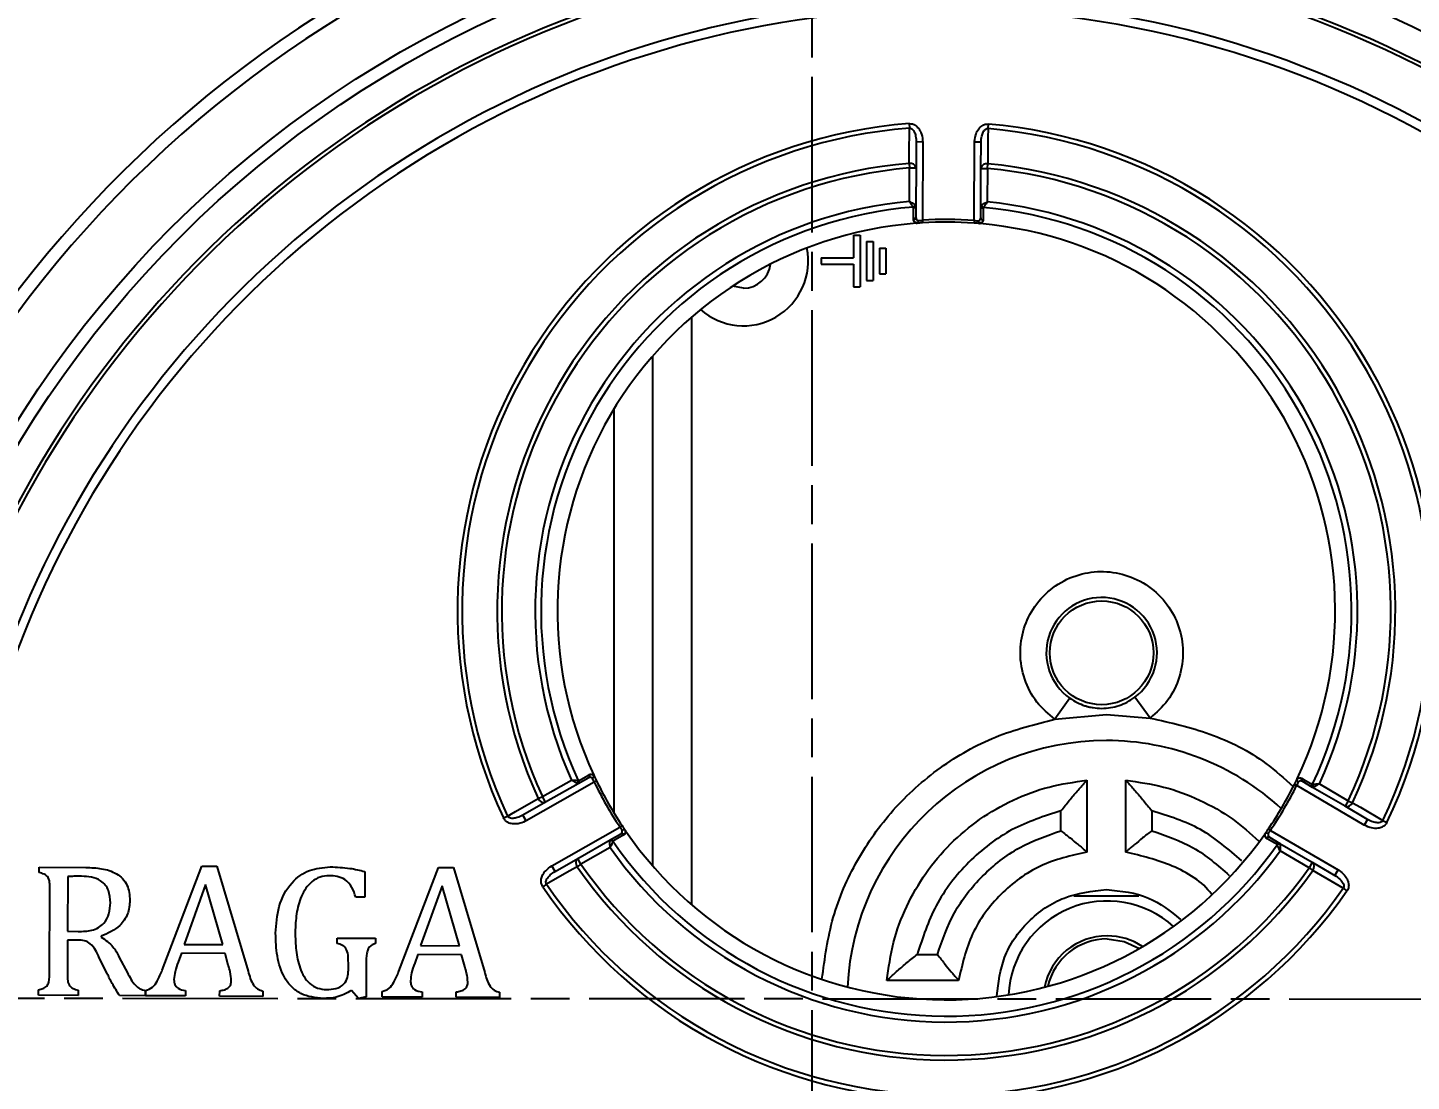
# Model space of a CAD drawing. Header units: millimetres. Extents: x 7829 to 9013, y 2050 to 2917.
# Drawn here: x 8129.6 to 8236.3, y 2186.5 to 2267.7 of the extents above; entities that cross this region are included whole.
import ezdxf

# ---------------------------------------------------------------- set-up
doc = ezdxf.new("R2010")
doc.units = ezdxf.units.MM
doc.linetypes.add('AM_ISO08W050', pattern=[18, 12, -1.5, 3, -1.5])
doc.layers.add('AM_5', color=3, linetype='Continuous', lineweight=25)
doc.layers.add('AM_7', color=4, linetype='AM_ISO08W050', lineweight=25)
doc.styles.add('工程字', font='gbenor.shx', dxfattribs={"width": 0.707, "bigfont": 'hztxt.shx'})
doc.dimstyles.new('AM_GB$0', dxfattribs={"dimtxt": 3.5, "dimasz": 2.5, "dimexe": 1, "dimexo": 1, "dimgap": 0.5, "dimtad": 1, "dimdsep": 46, "dimtxsty": '工程字', "dimcen": 0, "dimclrd": 256, "dimclre": 256, "dimclrt": 2, "dimadec": 0, "dimazin": 2, "dimtp": 0.1, "dimtm": 0.1, "dimtfac": 0.71, "dimtmove": 0, "dimatfit": 3, "dimfxl": 0, "dimlwd": -1, "dimlwe": -1, "dimarcsym": 0})

# ---------------------------------------------------------------- blocks, each defined once
blk = doc.blocks.new('*D29')
at = {"layer": 'AM_5', "transparency": 16777216}
for p, q in [((8038.1, 2193.9), (8038.1, 2298.09)), ((8411.5, 2213.76), (8411.5, 2298.09)), ((8040.6, 2297.09), (8409, 2297.09))]:
    blk.add_line(p, q, dxfattribs=at)
for points in [[(8040.6, 2297.51), (8040.6, 2296.68), (8038.1, 2297.09)], [(8409, 2297.51), (8409, 2296.68), (8411.5, 2297.09)]]:
    blk.add_solid(points, dxfattribs=at)
at = {"layer": 'Defpoints', "color": 0}
for p in [(8411.5, 2297.09), (8411.5, 2212.76), (8038.1, 2192.9)]:
    blk.add_point(p, dxfattribs=at)
at = {"layer": 'AM_5', "color": 2, "transparency": 16777216, "insert": (8221.1, 2300.09), "char_height": 5, "attachment_point": 5, "style": '工程字'}
blk.add_mtext('366', dxfattribs=at)

msp = doc.modelspace()

# ---------------------------------------------------------------- linework, layer by layer
at = {"color": 7, "linetype": 'Continuous', "lineweight": 25}
for p, q in [((8197.585, 2260.341), (8197.611, 2259.989)), ((8203.669, 2259.958), (8203.699, 2260.31)), ((8198.135, 2258.924), (8198.124, 2256.917)), ((8198.635, 2258.922), (8198.135, 2258.924)), ((8198.635, 2258.922), (8198.604, 2252.887)), ((8202.604, 2252.866), (8202.635, 2258.901)), ((8203.135, 2258.899), (8202.635, 2258.901)), ((8203.124, 2256.891), (8203.135, 2258.899)), ((8197.595, 2257.272), (8197.624, 2256.919)), ((8197.611, 2254.333), (8197.624, 2256.919)), ((8197.624, 2256.919), (8198.124, 2256.917)), ((8198.124, 2256.917), (8198.11, 2254.026)), ((8203.11, 2254), (8203.124, 2256.891)), ((8203.124, 2256.891), (8203.624, 2256.889)), ((8203.624, 2256.889), (8203.611, 2254.303)), ((8203.624, 2256.889), (8203.657, 2257.241)), ((8198.11, 2254.026), (8198.105, 2253.089)), ((8203.105, 2253.064), (8203.11, 2254)), ((8198.604, 2252.887), (8198.616, 2252.687)), ((8202.604, 2252.866), (8202.59, 2252.667)), ((8193.299, 2251.744), (8193.799, 2251.744)), ((8193.299, 2251.744), (8193.299, 2249.994)), ((8193.799, 2251.744), (8193.799, 2247.744)), ((8194.299, 2251.244), (8194.299, 2248.244)), ((8194.299, 2251.244), (8194.799, 2251.244)), ((8194.799, 2251.244), (8194.799, 2248.244)), ((8190.799, 2249.994), (8190.799, 2249.494)), ((8190.799, 2249.994), (8193.299, 2249.994)), ((8195.299, 2250.744), (8195.799, 2250.744)), ((8195.299, 2250.744), (8195.299, 2248.744)), ((8195.799, 2250.744), (8195.799, 2248.744)), ((8190.799, 2249.494), (8193.299, 2249.494)), ((8193.299, 2249.494), (8193.299, 2247.744)), ((8194.299, 2248.244), (8194.799, 2248.244)), ((8195.299, 2248.744), (8195.799, 2248.744)), ((8193.299, 2247.744), (8193.799, 2247.744)), ((8180.799, 2245.41), (8180.799, 2200.076)), ((8177.799, 2242.412), (8177.799, 2203.074)), ((8174.799, 2238.299), (8174.799, 2207.188)), ((8209.978, 2216.018), (8208.828, 2214.382)), ((8216.18, 2214.482), (8214.985, 2216.086)), ((8208.828, 2214.382), (8212.799, 2214.744)), ((8212.799, 2214.744), (8216.18, 2214.482)), ((8173.287, 2209.546), (8168.046, 2206.555)), ((8169.294, 2208.418), (8171.54, 2209.7)), ((8172.866, 2209.881), (8172.053, 2209.417)), ((8173.467, 2209.633), (8173.287, 2209.546)), ((8211.299, 2209.677), (8211.299, 2204.145)), ((8214.299, 2204.145), (8214.299, 2209.677)), ((8228.713, 2209.13), (8227.905, 2209.602)), ((8168.972, 2208.271), (8169.294, 2208.418)), ((8169.541, 2207.984), (8169.294, 2208.418)), ((8172.053, 2209.417), (8169.541, 2207.984)), ((8227.48, 2209.271), (8227.301, 2209.36)), ((8232.691, 2206.227), (8227.48, 2209.271)), ((8231.21, 2207.671), (8228.713, 2209.13)), ((8229.229, 2209.408), (8231.462, 2208.103)), ((8169.541, 2207.984), (8167.798, 2206.989)), ((8209.299, 2205.782), (8209.299, 2207.329)), ((8216.299, 2207.329), (8216.299, 2205.782)), ((8231.462, 2208.103), (8231.21, 2207.671)), ((8232.943, 2206.659), (8231.21, 2207.671)), ((8231.462, 2208.103), (8231.782, 2207.952)), ((8166.293, 2206.772), (8166.614, 2206.922)), ((8168.046, 2206.555), (8167.798, 2206.989)), ((8232.943, 2206.659), (8232.691, 2206.227)), ((8234.127, 2206.58), (8234.445, 2206.427)), ((8170.028, 2203.081), (8175.27, 2206.072)), ((8174.531, 2205.074), (8175.344, 2205.538)), ((8175.437, 2206.182), (8175.27, 2206.072)), ((8225.462, 2205.817), (8225.297, 2205.929)), ((8225.383, 2205.284), (8226.191, 2204.812)), ((8225.462, 2205.817), (8230.673, 2202.773)), ((8172.019, 2203.641), (8174.531, 2205.074)), ((8174.513, 2204.489), (8172.267, 2203.207)), ((8226.191, 2204.812), (8228.688, 2203.354)), ((8228.436, 2202.922), (8226.203, 2204.227)), ((8139.975, 2195.035), (8143.034, 2203.05)), ((8143.034, 2203.05), (8144.178, 2203.044)), ((8144.178, 2203.044), (8146.598, 2194.943)), ((8170.276, 2202.646), (8170.028, 2203.081)), ((8170.276, 2202.646), (8172.019, 2203.641)), ((8172.267, 2203.207), (8171.977, 2203.006)), ((8172.267, 2203.207), (8172.019, 2203.641)), ((8228.688, 2203.354), (8228.436, 2202.922)), ((8228.688, 2203.354), (8230.421, 2202.342)), ((8130.469, 2202.565), (8130.471, 2202.976)), ((8130.471, 2202.976), (8134.083, 2202.958)), ((8132.686, 2202.251), (8132.664, 2198.026)), ((8155.601, 2202.645), (8155.591, 2200.654)), ((8158.222, 2194.942), (8161.281, 2202.957)), ((8161.281, 2202.957), (8162.426, 2202.951)), ((8162.426, 2202.951), (8164.846, 2194.851)), ((8228.436, 2202.922), (8228.724, 2202.718)), ((8230.421, 2202.342), (8230.673, 2202.773)), ((8131.277, 2194.941), (8131.308, 2201.124)), ((8143.309, 2201.629), (8141.655, 2197.02)), ((8144.645, 2197.005), (8143.309, 2201.629)), ((8161.557, 2201.537), (8159.902, 2196.927)), ((8162.893, 2196.912), (8161.557, 2201.537)), ((8169.616, 2201.661), (8169.324, 2201.461)), ((8231.071, 2201.349), (8231.361, 2201.147)), ((8155.591, 2200.654), (8154.905, 2200.657)), ((8132.664, 2198.026), (8133.481, 2198.022)), ((8132.661, 2197.34), (8132.649, 2194.939)), ((8133.452, 2197.336), (8132.661, 2197.34)), ((8135.254, 2197.646), (8135.254, 2197.582)), ((8141.655, 2197.02), (8144.645, 2197.005)), ((8153.457, 2197.097), (8153.459, 2197.509)), ((8153.459, 2197.509), (8156.421, 2197.494)), ((8156.421, 2197.494), (8156.419, 2197.082)), ((8159.902, 2196.927), (8162.893, 2196.912)), ((8135.718, 2194.777), (8135.113, 2195.979)), ((8136.654, 2196.018), (8137.279, 2194.834)), ((8141.443, 2196.335), (8141.197, 2195.659)), ((8144.811, 2196.318), (8141.443, 2196.335)), ((8145.059, 2195.416), (8144.811, 2196.318)), ((8159.691, 2196.242), (8159.445, 2195.566)), ((8163.058, 2196.225), (8159.691, 2196.242)), ((8163.307, 2195.324), (8163.058, 2196.225)), ((8198.213, 2196.244), (8199.761, 2196.244)), ((8154.327, 2195.03), (8154.329, 2195.459)), ((8155.702, 2195.504), (8155.689, 2192.985)), ((8130.421, 2193.098), (8130.423, 2193.509)), ((8133.488, 2193.494), (8133.486, 2193.082)), ((8138.678, 2193.468), (8138.676, 2193.056)), ((8138.676, 2193.046), (8138.688, 2193.466)), ((8141.767, 2193.452), (8141.765, 2193.04)), ((8144.398, 2193.027), (8144.4, 2193.439)), ((8155.107, 2192.835), (8154.566, 2193.451)), ((8201.397, 2194.244), (8195.865, 2194.244)), ((8133.486, 2193.082), (8130.421, 2193.098)), ((8138.676, 2193.056), (8136.672, 2193.066)), ((8141.765, 2193.04), (8138.676, 2193.046)), ((8147.731, 2193.01), (8144.398, 2193.027)), ((8147.733, 2193.422), (8147.731, 2193.01)), ((8155.689, 2192.985), (8155.107, 2192.835)), ((8156.924, 2192.963), (8156.926, 2193.375)), ((8160.013, 2192.948), (8156.924, 2192.963)), ((8160.015, 2193.359), (8160.013, 2192.948)), ((8162.645, 2192.934), (8162.647, 2193.346)), ((8165.979, 2192.918), (8162.645, 2192.934)), ((8165.981, 2193.329), (8165.979, 2192.918))]:
    msp.add_line(p, q, dxfattribs=at)
at = {"color": 7, "linetype": 'Continuous', "lineweight": 25, "flags": 128}
for points in [[(8197.595, 2257.272), (8197.6, 2257.98), (8197.611, 2259.989)], [(8203.669, 2259.958), (8203.666, 2259.25), (8203.657, 2257.241)], [(8197.92, 2252.91), (8197.921, 2253.079), (8197.924, 2253.758), (8197.925, 2253.846)], [(8203.293, 2253.819), (8203.292, 2253.649), (8203.289, 2252.971), (8203.288, 2252.883)], [(8184.799, 2247.644), (8183.995, 2247.803), (8183.973, 2247.813)], [(8172.118, 2209.667), (8172.265, 2209.751), (8172.855, 2210.086), (8172.931, 2210.13)], [(8227.842, 2209.852), (8227.988, 2209.766), (8228.574, 2209.424), (8228.65, 2209.38)], [(8166.614, 2206.922), (8167.229, 2207.274), (8168.972, 2208.271)], [(8231.782, 2207.952), (8232.393, 2207.594), (8234.127, 2206.58)], [(8175.592, 2205.468), (8175.444, 2205.384), (8174.856, 2205.047), (8174.779, 2205.004)], [(8225.942, 2204.744), (8225.796, 2204.83), (8225.211, 2205.172), (8225.134, 2205.217)], [(8171.977, 2203.006), (8171.361, 2202.655), (8169.616, 2201.661)], [(8231.071, 2201.349), (8230.46, 2201.706), (8228.724, 2202.718)], [(8212.862, 2197.435), (8214.184, 2197.245), (8215.364, 2196.712)]]:
    msp.add_lwpolyline(points, dxfattribs=at)
at = {"color": 7, "linetype": 'Continuous', "lineweight": 25}
for centre, radius in [((8200.299, 2192.744), 84.295), ((8200.299, 2192.744), 83.295), ((8212.435, 2219.512), 4)]:
    msp.add_circle(centre, radius, dxfattribs=at)
for centre, radius, start, end in [((8200.299, 2192.744), 90, 98.6687, 170.75028), ((8200.299, 2192.744), 90, 8.6687, 80.75028), ((8200.299, 2192.744), 89, 98.6687, 170.75028), ((8200.299, 2192.744), 89, 8.6687, 80.75028), ((8200.299, 2192.744), 81.085, 354.69508, 184.72391), ((8200.299, 2192.744), 80.793, 354.69508, 184.72391), ((8200.299, 2192.744), 77.125, 354.45375, 184.96523), ((8200.299, 2192.744), 76.418, 354.45375, 184.96523), ((8200.451, 2222.743), 37.707, 94.3602, 205.05878), ((8200.451, 2222.743), 37.354, 94.3602, 205.05878), ((8200.451, 2222.743), 37.354, 334.3602, 85.05878), ((8200.451, 2222.743), 37.707, 334.3602, 85.05878), ((8200.451, 2222.743), 34.646, 94.72824, 204.69075), ((8200.451, 2222.743), 34.293, 94.72824, 204.69075), ((8197.678, 2256.823), 0.456, 11.88975, 100.41175), ((8203.57, 2256.793), 0.456, 79.00724, 167.52924), ((8200.451, 2222.743), 34.293, 334.72824, 84.69075), ((8200.451, 2222.743), 34.646, 334.72824, 84.69075), ((8200.451, 2222.743), 31.717, 95.13693, 204.28205), ((8200.451, 2222.743), 31.717, 335.13693, 84.28205), ((8200.451, 2222.743), 31.264, 94.68653, 204.73245), ((8197.838, 2254.124), 0.229, 284.79115, 349.60487), ((8197.921, 2254.035), 0.19, 271.19876, 357.02177), ((8203.299, 2254.008), 0.19, 182.39721, 268.22023), ((8203.382, 2254.096), 0.229, 189.81411, 254.62783), ((8200.451, 2222.743), 31.264, 334.68653, 84.73245), ((8200.451, 2222.743), 30, 94.43872, 204.98026), ((8197.916, 2253.099), 0.189, 271.32646, 357.02932), ((8200.451, 2222.743), 30.2, 85.91229, 93.50669), ((8200.451, 2222.743), 30, 85.91229, 93.50669), ((8200.451, 2222.743), 30, 334.43872, 84.98026), ((8203.294, 2253.072), 0.189, 182.38967, 268.09252), ((8184.799, 2249.744), 5, 228.59723, 11.60446), ((8184.799, 2249.744), 2.1, 270, 353.35523), ((8212.435, 2219.512), 4.271, 306.66916, 234.8913), ((8212.799, 2192.744), 20, 90, 177.17549), ((8212.799, 2192.744), 20, 47.5688, 90), ((8171.834, 2209.605), 0.229, 309.81411, 14.62783), ((8171.951, 2209.577), 0.19, 302.39721, 28.22023), ((8172.764, 2210.041), 0.189, 302.38967, 28.09252), ((8200.451, 2222.743), 30.2, 205.91229, 213.50669), ((8200.451, 2222.743), 30, 205.91229, 213.50669), ((8228.008, 2209.761), 0.189, 151.32646, 237.02932), ((8200.451, 2222.743), 30, 325.91229, 333.50669), ((8200.451, 2222.743), 30.2, 325.91229, 333.50669), ((8228.816, 2209.289), 0.19, 151.19876, 237.02177), ((8228.934, 2209.315), 0.229, 164.79115, 229.60487), ((8169.404, 2208.419), 0.456, 199.00724, 287.52924), ((8231.352, 2208.105), 0.456, 251.88975, 340.41175), ((8175.43, 2205.369), 0.189, 31.32646, 117.02932), ((8200.451, 2222.743), 30, 214.43872, 324.98026), ((8225.295, 2205.117), 0.189, 62.38967, 148.09252), ((8174.581, 2204.79), 0.229, 44.79115, 109.60487), ((8200.451, 2222.743), 31.717, 215.13693, 324.28205), ((8174.617, 2204.905), 0.19, 31.19876, 117.02177), ((8200.451, 2222.743), 31.264, 214.68653, 324.73245), ((8226.104, 2204.644), 0.19, 62.39721, 148.22023), ((8226.138, 2204.529), 0.229, 69.81411, 134.62783), ((8172.324, 2203.301), 0.456, 131.88975, 220.41175), ((8200.451, 2222.743), 34.293, 214.72824, 324.69075), ((8228.38, 2203.017), 0.456, 319.00724, 47.52924), ((8200.451, 2222.743), 34.646, 214.72824, 324.69075), ((8200.451, 2222.743), 37.707, 214.3602, 325.05878), ((8200.451, 2222.743), 37.354, 214.3602, 325.05878), ((8212.862, 2192.744), 7.625, 47.84635, 177.10302), ((8212.862, 2192.744), 4.934, 90, 168.64837), ((8212.862, 2192.744), 4.691, 90, 167.1771), ((8212.862, 2192.744), 4.934, 56.301, 90)]:
    msp.add_arc(centre, radius, start, end, dxfattribs=at)
for points, knots in [([(8197.585, 2260.341), (8197.671, 2260.338), (8197.845, 2260.333), (8198.108, 2260.197), (8198.366, 2259.937), (8198.588, 2259.496), (8198.618, 2259.128), (8198.635, 2258.922)], [0, 0, 0, 0, 0.131665, 0.2628774, 0.4400478, 0.6856819, 1, 1, 1, 1]), ([(8197.611, 2259.989), (8197.637, 2259.989), (8197.682, 2259.99), (8197.769, 2259.96), (8197.883, 2259.872), (8198.008, 2259.67), (8198.114, 2259.344), (8198.127, 2259.078), (8198.135, 2258.924)], [0, 0, 0, 0, 0.0573338, 0.0976255, 0.2057045, 0.375357, 0.6401265, 1, 1, 1, 1]), ([(8202.635, 2258.901), (8202.635, 2258.927), (8202.639, 2259.145), (8202.709, 2259.514), (8202.923, 2259.925), (8203.179, 2260.175), (8203.441, 2260.305), (8203.615, 2260.309), (8203.699, 2260.31)], [0, 0, 0, 0, 0.039654, 0.3330619, 0.5651039, 0.7366582, 0.8731454, 1, 1, 1, 1]), ([(8203.135, 2258.899), (8203.145, 2259.061), (8203.162, 2259.33), (8203.274, 2259.653), (8203.39, 2259.833), (8203.485, 2259.912), (8203.552, 2259.946), (8203.611, 2259.962), (8203.653, 2259.959), (8203.669, 2259.958)], [0, 0, 0, 0, 0.3803784, 0.6294004, 0.7933916, 0.8683512, 0.9061, 0.9649105, 1, 1, 1, 1]), ([(8197.897, 2253.903), (8197.879, 2253.93), (8197.839, 2253.99), (8197.755, 2254.118), (8197.684, 2254.224), (8197.644, 2254.284), (8197.627, 2254.311), (8197.618, 2254.323), (8197.614, 2254.329), (8197.612, 2254.332), (8197.611, 2254.333)], [0, 0, 0, 0, 0.2804914, 0.6117793, 0.8306731, 0.9216366, 0.9633526, 0.9828223, 0.9927069, 1, 1, 1, 1]), ([(8197.611, 2254.333), (8197.613, 2254.332), (8197.616, 2254.331), (8197.622, 2254.327), (8197.635, 2254.32), (8197.663, 2254.305), (8197.726, 2254.27), (8197.838, 2254.208), (8197.972, 2254.133), (8198.035, 2254.099), (8198.063, 2254.083)], [0, 0, 0, 0, 0.0072899, 0.0172545, 0.0368017, 0.0786502, 0.1697515, 0.388163, 0.719504, 1, 1, 1, 1]), ([(8203.157, 2254.057), (8203.186, 2254.073), (8203.249, 2254.107), (8203.384, 2254.18), (8203.496, 2254.241), (8203.56, 2254.275), (8203.587, 2254.29), (8203.6, 2254.297), (8203.607, 2254.3), (8203.61, 2254.302), (8203.611, 2254.303)], [0, 0, 0, 0, 0.28049595, 0.61183698, 0.83024847, 0.92134982, 0.96319835, 0.98274554, 0.9927101, 1, 1, 1, 1]), ([(8203.611, 2254.303), (8203.61, 2254.302), (8203.608, 2254.299), (8203.604, 2254.292), (8203.596, 2254.28), (8203.578, 2254.254), (8203.538, 2254.195), (8203.466, 2254.089), (8203.38, 2253.962), (8203.34, 2253.903), (8203.322, 2253.875)], [0, 0, 0, 0, 0.0072931, 0.0171777, 0.0366474, 0.0783634, 0.1693269, 0.3882207, 0.7195086, 1, 1, 1, 1]), ([(8197.925, 2253.846), (8197.921, 2253.862), (8197.918, 2253.882), (8197.9, 2253.9), (8197.897, 2253.903)], [0, 0, 0, 0, 0.8295884, 1, 1, 1, 1]), ([(8198.063, 2254.083), (8198.068, 2254.08), (8198.098, 2254.062), (8198.104, 2254.042), (8198.11, 2254.026)], [0, 0, 0, 0, 0.17192936, 1, 1, 1, 1]), ([(8203.11, 2254), (8203.11, 2254.004), (8203.111, 2254.024), (8203.136, 2254.042), (8203.157, 2254.057)], [0, 0, 0, 0, 0.1694226, 1, 1, 1, 1]), ([(8203.322, 2253.875), (8203.309, 2253.86), (8203.294, 2253.842), (8203.293, 2253.822), (8203.293, 2253.819)], [0, 0, 0, 0, 0.8294948, 1, 1, 1, 1]), ([(8198.199, 2252.669), (8198.164, 2252.681), (8198.061, 2252.714), (8197.946, 2252.795), (8197.929, 2252.872), (8197.92, 2252.91)], [0, 0, 0, 0, 0.2062471, 0.6034038, 1, 1, 1, 1]), ([(8198.105, 2253.089), (8198.111, 2253.051), (8198.123, 2252.976), (8198.202, 2252.898), (8198.27, 2252.865), (8198.29, 2252.856)], [0, 0, 0, 0, 0.4196785, 0.8311115, 1, 1, 1, 1]), ([(8198.616, 2252.687), (8198.538, 2252.682), (8198.381, 2252.672), (8198.221, 2252.66), (8198.146, 2252.654), (8198.129, 2252.653)], [0, 0, 0, 0, 0.4355952, 0.8717915, 1, 1, 1, 1]), ([(8198.129, 2252.653), (8198.139, 2252.654), (8198.16, 2252.656), (8198.184, 2252.662), (8198.195, 2252.668), (8198.199, 2252.669)], [0, 0, 0, 0, 0.392494, 0.7888658, 1, 1, 1, 1]), ([(8198.29, 2252.856), (8198.289, 2252.854), (8198.289, 2252.842), (8198.284, 2252.808), (8198.268, 2252.755), (8198.238, 2252.701), (8198.212, 2252.68), (8198.199, 2252.669)], [0, 0, 0, 0, 0.01921533, 0.1542998, 0.43766591, 0.71879338, 1, 1, 1, 1]), ([(8198.29, 2252.856), (8198.29, 2252.856), (8198.334, 2252.861), (8198.435, 2252.871), (8198.548, 2252.881), (8198.604, 2252.887)], [0, 0, 0, 0, 0.0053062, 0.5026294, 1, 1, 1, 1]), ([(8203.076, 2252.628), (8203.059, 2252.63), (8202.985, 2252.636), (8202.825, 2252.649), (8202.668, 2252.661), (8202.59, 2252.667)], [0, 0, 0, 0, 0.1282085, 0.5644048, 1, 1, 1, 1]), ([(8202.604, 2252.866), (8202.661, 2252.861), (8202.775, 2252.849), (8202.87, 2252.838), (8202.918, 2252.832)], [0, 0, 0, 0, 0.4974084, 1, 1, 1, 1]), ([(8202.918, 2252.832), (8202.938, 2252.842), (8203.007, 2252.873), (8203.086, 2252.951), (8203.099, 2253.026), (8203.105, 2253.064)], [0, 0, 0, 0, 0.1688885, 0.5803215, 1, 1, 1, 1]), ([(8202.918, 2252.832), (8202.918, 2252.831), (8202.919, 2252.819), (8202.923, 2252.784), (8202.938, 2252.731), (8202.968, 2252.677), (8202.994, 2252.656), (8203.007, 2252.645)], [0, 0, 0, 0, 0.0192153, 0.1542998, 0.4376659, 0.7187934, 1, 1, 1, 1]), ([(8203.288, 2252.883), (8203.279, 2252.844), (8203.261, 2252.768), (8203.145, 2252.688), (8203.042, 2252.656), (8203.007, 2252.645)], [0, 0, 0, 0, 0.3965962, 0.7937529, 1, 1, 1, 1]), ([(8203.007, 2252.645), (8203.012, 2252.643), (8203.023, 2252.637), (8203.048, 2252.631), (8203.067, 2252.629), (8203.076, 2252.628)], [0, 0, 0, 0, 0.2725045, 0.6245215, 1, 1, 1, 1]), ([(8208.828, 2214.382), (8208.337, 2214.797), (8207.33, 2215.649), (8206.401, 2217.455), (8206.059, 2219.434), (8206.349, 2221.392), (8207.213, 2223.17), (8208.612, 2224.621), (8210.398, 2225.553), (8212.348, 2225.881), (8214.306, 2225.606), (8216.117, 2224.723), (8217.554, 2223.311), (8218.467, 2221.557), (8218.81, 2219.608), (8218.522, 2217.621), (8217.643, 2215.79), (8216.659, 2214.911), (8216.18, 2214.482)], [0, 0, 0, 0, 0.0609297, 0.125, 0.1890703, 0.25, 0.3109297, 0.375, 0.4390703, 0.5, 0.5609297, 0.625, 0.6890703, 0.75, 0.8109297, 0.875, 0.9390703, 1, 1, 1, 1]), ([(8209.978, 2216.018), (8210.167, 2215.898), (8210.548, 2215.654), (8211.017, 2215.47), (8211.321, 2215.38), (8211.425, 2215.354), (8211.558, 2215.322), (8211.873, 2215.255), (8212.211, 2215.239), (8212.435, 2215.229)], [0, 0, 0, 0, 0.2463691, 0.4993302, 0.5903502, 0.6222692, 0.6259821, 0.7520451, 1, 1, 1, 1]), ([(8212.435, 2215.229), (8212.668, 2215.241), (8213.141, 2215.264), (8213.782, 2215.438), (8214.399, 2215.691), (8214.792, 2215.956), (8214.985, 2216.086)], [0, 0, 0, 0, 0.2462439, 0.4992181, 0.7527981, 1, 1, 1, 1]), ([(8190.861, 2194.331), (8191.079, 2195.938), (8191.511, 2199.125), (8193.46, 2203.566), (8196.252, 2207.518), (8199.893, 2210.77), (8204.146, 2213.214), (8207.28, 2213.996), (8208.828, 2214.382)], [0, 0, 0, 0, 0.1674691, 0.332349, 0.4972289, 0.6661745, 0.8351201, 1, 1, 1, 1]), ([(8216.18, 2214.482), (8217.731, 2214.131), (8220.873, 2213.421), (8224.639, 2211.527), (8226.525, 2209.812), (8227.204, 2209.194)], [0, 0, 0, 0, 0.38443702, 0.77835374, 1, 1, 1, 1]), ([(8171.54, 2209.7), (8171.541, 2209.7), (8171.545, 2209.7), (8171.552, 2209.699), (8171.567, 2209.698), (8171.598, 2209.696), (8171.67, 2209.69), (8171.798, 2209.681), (8171.951, 2209.67), (8172.022, 2209.665), (8172.055, 2209.663)], [0, 0, 0, 0, 0.00729315, 0.01717767, 0.03664743, 0.07836341, 0.16932694, 0.38822065, 0.71950863, 1, 1, 1, 1]), ([(8171.98, 2209.429), (8171.952, 2209.447), (8171.891, 2209.484), (8171.76, 2209.564), (8171.651, 2209.631), (8171.59, 2209.669), (8171.563, 2209.686), (8171.551, 2209.693), (8171.544, 2209.697), (8171.541, 2209.699), (8171.54, 2209.7)], [0, 0, 0, 0, 0.28049595, 0.61183698, 0.83024847, 0.92134982, 0.96319835, 0.98274554, 0.9927101, 1, 1, 1, 1]), ([(8172.055, 2209.663), (8172.074, 2209.66), (8172.097, 2209.656), (8172.115, 2209.665), (8172.118, 2209.667)], [0, 0, 0, 0, 0.8294948, 1, 1, 1, 1]), ([(8173.16, 2209.835), (8173.142, 2209.848), (8173.08, 2209.891), (8172.973, 2209.921), (8172.902, 2209.895), (8172.866, 2209.881)], [0, 0, 0, 0, 0.1688885, 0.5803215, 1, 1, 1, 1]), ([(8172.931, 2210.13), (8172.969, 2210.142), (8173.044, 2210.164), (8173.171, 2210.104), (8173.25, 2210.031), (8173.278, 2210.006)], [0, 0, 0, 0, 0.3965962, 0.7937529, 1, 1, 1, 1]), ([(8173.278, 2210.006), (8173.275, 2209.989), (8173.27, 2209.956), (8173.237, 2209.903), (8173.199, 2209.864), (8173.171, 2209.843), (8173.161, 2209.836), (8173.16, 2209.835)], [0, 0, 0, 0, 0.2812066, 0.5623341, 0.8457002, 0.9807847, 1, 1, 1, 1]), ([(8173.287, 2209.546), (8173.264, 2209.598), (8173.217, 2209.703), (8173.179, 2209.791), (8173.16, 2209.835)], [0, 0, 0, 0, 0.4974084, 1, 1, 1, 1]), ([(8173.278, 2210.006), (8173.277, 2210.011), (8173.277, 2210.024), (8173.269, 2210.048), (8173.262, 2210.065), (8173.258, 2210.074)], [0, 0, 0, 0, 0.2725045, 0.6245215, 1, 1, 1, 1]), ([(8173.258, 2210.074), (8173.265, 2210.059), (8173.296, 2209.991), (8173.365, 2209.845), (8173.433, 2209.704), (8173.467, 2209.633)], [0, 0, 0, 0, 0.1282085, 0.5644048, 1, 1, 1, 1]), ([(8209.299, 2207.329), (8209.51, 2207.592), (8209.93, 2208.118), (8210.462, 2208.739), (8210.84, 2209.168), (8211.084, 2209.441), (8211.263, 2209.637), (8211.287, 2209.664), (8211.299, 2209.677)], [0, 0, 0, 0, 0.2497689, 0.4990811, 0.6321748, 0.7496536, 0.8795345, 1, 1, 1, 1]), ([(8214.299, 2209.677), (8215.279, 2209.541), (8217.238, 2209.268), (8220.022, 2208.213), (8222.522, 2206.818), (8223.906, 2205.572), (8224.554, 2204.987)], [0, 0, 0, 0, 0.2575457, 0.5150915, 0.7726372, 1, 1, 1, 1]), ([(8214.299, 2209.677), (8214.311, 2209.664), (8214.336, 2209.637), (8214.515, 2209.441), (8214.758, 2209.168), (8215.136, 2208.739), (8215.668, 2208.118), (8216.089, 2207.592), (8216.299, 2207.329)], [0, 0, 0, 0, 0.1204605, 0.2503461, 0.3678129, 0.5009187, 0.750231, 1, 1, 1, 1]), ([(8227.301, 2209.36), (8227.336, 2209.431), (8227.405, 2209.571), (8227.476, 2209.716), (8227.508, 2209.784), (8227.515, 2209.799)], [0, 0, 0, 0, 0.4355952, 0.8717915, 1, 1, 1, 1]), ([(8227.61, 2209.559), (8227.61, 2209.559), (8227.592, 2209.518), (8227.551, 2209.425), (8227.504, 2209.322), (8227.48, 2209.271)], [0, 0, 0, 0, 0.0053062, 0.5026294, 1, 1, 1, 1]), ([(8227.494, 2209.731), (8227.522, 2209.755), (8227.602, 2209.828), (8227.73, 2209.887), (8227.804, 2209.864), (8227.842, 2209.852)], [0, 0, 0, 0, 0.2062471, 0.6034038, 1, 1, 1, 1]), ([(8227.515, 2209.799), (8227.511, 2209.79), (8227.502, 2209.771), (8227.495, 2209.747), (8227.495, 2209.735), (8227.494, 2209.731)], [0, 0, 0, 0, 0.392494, 0.7888658, 1, 1, 1, 1]), ([(8227.61, 2209.559), (8227.609, 2209.56), (8227.599, 2209.567), (8227.571, 2209.588), (8227.533, 2209.628), (8227.502, 2209.681), (8227.497, 2209.714), (8227.494, 2209.731)], [0, 0, 0, 0, 0.0192153, 0.1542998, 0.4376659, 0.7187934, 1, 1, 1, 1]), ([(8227.905, 2209.602), (8227.869, 2209.616), (8227.798, 2209.643), (8227.691, 2209.614), (8227.629, 2209.571), (8227.61, 2209.559)], [0, 0, 0, 0, 0.4196785, 0.8311115, 1, 1, 1, 1]), ([(8172.053, 2209.417), (8172.05, 2209.415), (8172.031, 2209.407), (8172.003, 2209.419), (8171.98, 2209.429)], [0, 0, 0, 0, 0.16942257, 1, 1, 1, 1]), ([(8228.65, 2209.38), (8228.666, 2209.374), (8228.686, 2209.368), (8228.71, 2209.374), (8228.714, 2209.375)], [0, 0, 0, 0, 0.8295884, 1, 1, 1, 1]), ([(8228.786, 2209.141), (8228.781, 2209.139), (8228.751, 2209.122), (8228.73, 2209.126), (8228.713, 2209.13)], [0, 0, 0, 0, 0.1719294, 1, 1, 1, 1]), ([(8228.714, 2209.375), (8228.746, 2209.377), (8228.818, 2209.382), (8228.971, 2209.391), (8229.099, 2209.399), (8229.171, 2209.404), (8229.202, 2209.406), (8229.216, 2209.407), (8229.224, 2209.407), (8229.227, 2209.407), (8229.229, 2209.408)], [0, 0, 0, 0, 0.2804914, 0.6117793, 0.8306731, 0.9216366, 0.9633526, 0.9828223, 0.9927069, 1, 1, 1, 1]), ([(8229.229, 2209.408), (8229.228, 2209.407), (8229.225, 2209.405), (8229.218, 2209.401), (8229.206, 2209.393), (8229.179, 2209.377), (8229.117, 2209.34), (8229.007, 2209.274), (8228.876, 2209.195), (8228.814, 2209.158), (8228.786, 2209.141)], [0, 0, 0, 0, 0.0072899, 0.0172545, 0.0368017, 0.0786502, 0.1697515, 0.388163, 0.719504, 1, 1, 1, 1]), ([(8209.299, 2207.329), (8208.012, 2206.912), (8205.387, 2206.062), (8202.069, 2203.473), (8199.481, 2200.156), (8198.63, 2197.531), (8198.213, 2196.244)], [0, 0, 0, 0, 0.2452151, 0.5, 0.7547849, 1, 1, 1, 1]), ([(8223.247, 2203.47), (8222.228, 2204.349), (8220.18, 2206.117), (8217.597, 2206.924), (8216.299, 2207.329)], [0, 0, 0, 0, 0.4973945, 1, 1, 1, 1]), ([(8168.046, 2206.555), (8168.023, 2206.542), (8167.833, 2206.437), (8167.477, 2206.313), (8167.015, 2206.293), (8166.671, 2206.39), (8166.426, 2206.552), (8166.337, 2206.701), (8166.293, 2206.772)], [0, 0, 0, 0, 0.039654, 0.3330619, 0.5651039, 0.7366582, 0.8731454, 1, 1, 1, 1]), ([(8167.798, 2206.989), (8167.652, 2206.917), (8167.411, 2206.797), (8167.075, 2206.733), (8166.861, 2206.744), (8166.746, 2206.786), (8166.682, 2206.827), (8166.639, 2206.87), (8166.621, 2206.908), (8166.614, 2206.922)], [0, 0, 0, 0, 0.3803784, 0.6294004, 0.7933916, 0.8683512, 0.9061, 0.9649105, 1, 1, 1, 1]), ([(8234.445, 2206.427), (8234.399, 2206.353), (8234.308, 2206.205), (8234.059, 2206.046), (8233.705, 2205.952), (8233.211, 2205.98), (8232.878, 2206.138), (8232.691, 2206.227)], [0, 0, 0, 0, 0.131665, 0.2628774, 0.4400478, 0.6856819, 1, 1, 1, 1]), ([(8234.127, 2206.58), (8234.114, 2206.557), (8234.093, 2206.518), (8234.023, 2206.457), (8233.89, 2206.403), (8233.653, 2206.396), (8233.317, 2206.467), (8233.08, 2206.589), (8232.943, 2206.659)], [0, 0, 0, 0, 0.05733377, 0.09762552, 0.2057045, 0.37535702, 0.64012646, 1, 1, 1, 1]), ([(8175.454, 2205.815), (8175.454, 2205.815), (8175.427, 2205.851), (8175.368, 2205.933), (8175.302, 2206.025), (8175.27, 2206.072)], [0, 0, 0, 0, 0.0053062, 0.5026294, 1, 1, 1, 1]), ([(8175.344, 2205.538), (8175.374, 2205.562), (8175.433, 2205.61), (8175.461, 2205.718), (8175.456, 2205.793), (8175.454, 2205.815)], [0, 0, 0, 0, 0.4196785, 0.8311115, 1, 1, 1, 1]), ([(8175.437, 2206.182), (8175.48, 2206.117), (8175.567, 2205.986), (8175.658, 2205.853), (8175.7, 2205.791), (8175.709, 2205.777)], [0, 0, 0, 0, 0.4355952, 0.8717915, 1, 1, 1, 1]), ([(8175.661, 2205.829), (8175.645, 2205.836), (8175.614, 2205.848), (8175.552, 2205.847), (8175.498, 2205.834), (8175.466, 2205.821), (8175.455, 2205.815), (8175.454, 2205.815)], [0, 0, 0, 0, 0.2812066, 0.5623341, 0.8457002, 0.9807847, 1, 1, 1, 1]), ([(8175.661, 2205.829), (8175.668, 2205.793), (8175.691, 2205.688), (8175.678, 2205.547), (8175.621, 2205.494), (8175.592, 2205.468)], [0, 0, 0, 0, 0.2062471, 0.6034038, 1, 1, 1, 1]), ([(8175.709, 2205.777), (8175.703, 2205.786), (8175.692, 2205.802), (8175.674, 2205.821), (8175.664, 2205.827), (8175.661, 2205.829)], [0, 0, 0, 0, 0.392494, 0.7888658, 1, 1, 1, 1]), ([(8199.761, 2196.244), (8200.144, 2197.339), (8200.924, 2199.568), (8203.154, 2202.389), (8205.974, 2204.619), (8208.204, 2205.399), (8209.299, 2205.782)], [0, 0, 0, 0, 0.24567453, 0.5, 0.75432547, 1, 1, 1, 1]), ([(8209.299, 2205.782), (8209.537, 2205.597), (8210.011, 2205.229), (8210.553, 2204.783), (8210.908, 2204.484), (8211.123, 2204.299), (8211.27, 2204.171), (8211.29, 2204.154), (8211.299, 2204.145)], [0, 0, 0, 0, 0.2502296, 0.499285, 0.6320832, 0.749658, 0.8784143, 1, 1, 1, 1]), ([(8216.299, 2205.782), (8216.061, 2205.597), (8215.587, 2205.229), (8215.045, 2204.783), (8214.69, 2204.484), (8214.475, 2204.299), (8214.328, 2204.171), (8214.309, 2204.154), (8214.299, 2204.145)], [0, 0, 0, 0, 0.2502296, 0.4992849, 0.6320696, 0.7496579, 0.8784084, 1, 1, 1, 1]), ([(8216.299, 2205.782), (8217.403, 2205.407), (8219.621, 2204.655), (8221.388, 2203.116), (8222.275, 2202.343)], [0, 0, 0, 0, 0.4975614, 1, 1, 1, 1]), ([(8225.02, 2205.527), (8225.03, 2205.541), (8225.072, 2205.602), (8225.164, 2205.735), (8225.253, 2205.864), (8225.297, 2205.929)], [0, 0, 0, 0, 0.1282085, 0.5644048, 1, 1, 1, 1]), ([(8225.069, 2205.579), (8225.065, 2205.576), (8225.054, 2205.569), (8225.037, 2205.55), (8225.026, 2205.535), (8225.02, 2205.527)], [0, 0, 0, 0, 0.2725045, 0.6245215, 1, 1, 1, 1]), ([(8225.134, 2205.217), (8225.106, 2205.243), (8225.048, 2205.297), (8225.037, 2205.437), (8225.061, 2205.543), (8225.069, 2205.579)], [0, 0, 0, 0, 0.3965962, 0.7937529, 1, 1, 1, 1]), ([(8225.276, 2205.562), (8225.274, 2205.563), (8225.263, 2205.568), (8225.231, 2205.582), (8225.178, 2205.595), (8225.116, 2205.597), (8225.085, 2205.585), (8225.069, 2205.579)], [0, 0, 0, 0, 0.0192153, 0.1542998, 0.4376659, 0.7187934, 1, 1, 1, 1]), ([(8225.276, 2205.562), (8225.274, 2205.54), (8225.267, 2205.465), (8225.294, 2205.357), (8225.353, 2205.309), (8225.383, 2205.284)], [0, 0, 0, 0, 0.1688885, 0.5803215, 1, 1, 1, 1]), ([(8225.462, 2205.817), (8225.429, 2205.771), (8225.362, 2205.678), (8225.304, 2205.601), (8225.276, 2205.562)], [0, 0, 0, 0, 0.4974084, 1, 1, 1, 1]), ([(8174.504, 2205.005), (8174.504, 2205.011), (8174.505, 2205.045), (8174.519, 2205.061), (8174.531, 2205.074)], [0, 0, 0, 0, 0.17192936, 1, 1, 1, 1]), ([(8174.513, 2204.489), (8174.513, 2204.49), (8174.513, 2204.494), (8174.513, 2204.501), (8174.513, 2204.516), (8174.512, 2204.547), (8174.511, 2204.62), (8174.509, 2204.747), (8174.506, 2204.901), (8174.505, 2204.973), (8174.504, 2205.005)], [0, 0, 0, 0, 0.0072899, 0.0172545, 0.0368017, 0.0786502, 0.1697515, 0.388163, 0.719504, 1, 1, 1, 1]), ([(8174.743, 2204.951), (8174.729, 2204.922), (8174.697, 2204.858), (8174.628, 2204.72), (8174.571, 2204.606), (8174.539, 2204.541), (8174.525, 2204.513), (8174.519, 2204.5), (8174.516, 2204.493), (8174.514, 2204.49), (8174.513, 2204.489)], [0, 0, 0, 0, 0.2804914, 0.6117793, 0.8306731, 0.9216366, 0.9633526, 0.9828223, 0.9927069, 1, 1, 1, 1]), ([(8174.779, 2205.004), (8174.766, 2204.993), (8174.751, 2204.979), (8174.744, 2204.955), (8174.743, 2204.951)], [0, 0, 0, 0, 0.8295884, 1, 1, 1, 1]), ([(8220.942, 2200.86), (8220.938, 2200.865), (8220.208, 2201.886), (8217.917, 2203.248), (8215.505, 2203.846), (8214.299, 2204.145)], [0, 0, 0, 0, 0.0024689, 0.5012344, 1, 1, 1, 1]), ([(8225.977, 2204.691), (8225.971, 2204.71), (8225.962, 2204.732), (8225.945, 2204.742), (8225.942, 2204.744)], [0, 0, 0, 0, 0.8294948, 1, 1, 1, 1]), ([(8226.203, 2204.227), (8226.202, 2204.228), (8226.2, 2204.231), (8226.197, 2204.238), (8226.191, 2204.251), (8226.177, 2204.279), (8226.146, 2204.344), (8226.09, 2204.46), (8226.023, 2204.598), (8225.992, 2204.662), (8225.977, 2204.691)], [0, 0, 0, 0, 0.0072931, 0.0171777, 0.0366474, 0.0783634, 0.1693269, 0.3882207, 0.7195086, 1, 1, 1, 1]), ([(8226.191, 2204.812), (8226.194, 2204.81), (8226.211, 2204.799), (8226.214, 2204.769), (8226.217, 2204.743)], [0, 0, 0, 0, 0.1694226, 1, 1, 1, 1]), ([(8226.217, 2204.743), (8226.216, 2204.71), (8226.214, 2204.639), (8226.21, 2204.485), (8226.206, 2204.357), (8226.204, 2204.285), (8226.203, 2204.254), (8226.203, 2204.239), (8226.203, 2204.232), (8226.203, 2204.228), (8226.203, 2204.227)], [0, 0, 0, 0, 0.280496, 0.611837, 0.8302485, 0.9213498, 0.9631983, 0.9827455, 0.9927101, 1, 1, 1, 1]), ([(8169.324, 2201.461), (8169.283, 2201.538), (8169.201, 2201.691), (8169.187, 2201.987), (8169.283, 2202.34), (8169.554, 2202.754), (8169.858, 2202.963), (8170.028, 2203.081)], [0, 0, 0, 0, 0.131665, 0.2628774, 0.4400478, 0.6856819, 1, 1, 1, 1]), ([(8131.308, 2201.124), (8131.306, 2201.298), (8131.303, 2201.646), (8131.253, 2202.165), (8130.869, 2202.461), (8130.603, 2202.53), (8130.469, 2202.565)], [0, 0, 0, 0, 0.2815521, 0.5612636, 0.7788601, 1, 1, 1, 1]), ([(8133.743, 2202.274), (8133.545, 2202.274), (8133.193, 2202.276), (8132.841, 2202.259), (8132.686, 2202.251)], [0, 0, 0, 0, 0.5600157, 1, 1, 1, 1]), ([(8135.968, 2200.221), (8135.95, 2200.55), (8135.915, 2201.203), (8135.31, 2201.959), (8134.508, 2202.244), (8133.998, 2202.264), (8133.743, 2202.274)], [0, 0, 0, 0, 0.280549, 0.5581838, 0.7786053, 1, 1, 1, 1]), ([(8134.083, 2202.958), (8134.486, 2202.942), (8135.292, 2202.911), (8136.282, 2202.609), (8136.93, 2202.115), (8137.398, 2201.435), (8137.446, 2200.82), (8137.479, 2200.411)], [0, 0, 0, 0, 0.2507387, 0.5006348, 0.6258254, 0.7509246, 1, 1, 1, 1]), ([(8148.716, 2197.876), (8148.764, 2198.574), (8148.859, 2199.967), (8149.768, 2201.753), (8151.274, 2202.853), (8152.376, 2202.951), (8152.927, 2203)], [0, 0, 0, 0, 0.2808621, 0.5603944, 0.779988, 1, 1, 1, 1]), ([(8152.836, 2202.314), (8152.6, 2202.294), (8152.129, 2202.254), (8151.297, 2201.768), (8150.638, 2200.75), (8150.281, 2199.379), (8150.244, 2198.439), (8150.226, 2197.969)], [0, 0, 0, 0, 0.1250099, 0.2499863, 0.4986889, 0.7491401, 1, 1, 1, 1]), ([(8154.905, 2200.657), (8154.816, 2200.914), (8154.641, 2201.425), (8154.144, 2202.035), (8153.474, 2202.287), (8153.049, 2202.305), (8152.836, 2202.314)], [0, 0, 0, 0, 0.28076842, 0.55963245, 0.77936115, 1, 1, 1, 1]), ([(8152.927, 2203), (8153.432, 2202.979), (8154.335, 2202.944), (8155.214, 2202.736), (8155.601, 2202.645)], [0, 0, 0, 0, 0.5599154, 1, 1, 1, 1]), ([(8169.616, 2201.661), (8169.602, 2201.683), (8169.579, 2201.721), (8169.562, 2201.812), (8169.581, 2201.954), (8169.693, 2202.164), (8169.923, 2202.418), (8170.147, 2202.563), (8170.276, 2202.646)], [0, 0, 0, 0, 0.0573338, 0.0976255, 0.2057045, 0.375357, 0.6401265, 1, 1, 1, 1]), ([(8230.421, 2202.342), (8230.557, 2202.252), (8230.781, 2202.103), (8231.005, 2201.843), (8231.102, 2201.653), (8231.123, 2201.532), (8231.12, 2201.456), (8231.104, 2201.398), (8231.08, 2201.363), (8231.071, 2201.349)], [0, 0, 0, 0, 0.3803784, 0.6294004, 0.7933916, 0.8683512, 0.9061, 0.9649105, 1, 1, 1, 1]), ([(8230.673, 2202.773), (8230.696, 2202.76), (8230.882, 2202.648), (8231.167, 2202.402), (8231.416, 2202.011), (8231.504, 2201.665), (8231.486, 2201.373), (8231.402, 2201.22), (8231.361, 2201.147)], [0, 0, 0, 0, 0.039654, 0.3330619, 0.5651039, 0.7366582, 0.8731454, 1, 1, 1, 1]), ([(8204.362, 2193.059), (8204.481, 2194.063), (8204.732, 2196.18), (8206.652, 2198.893), (8209.457, 2200.861), (8211.685, 2201.116), (8212.799, 2201.244)], [0, 0, 0, 0, 0.231378, 0.4875853, 0.7437927, 1, 1, 1, 1]), ([(8212.799, 2201.244), (8213.927, 2201.133), (8216.063, 2200.924), (8217.73, 2199.583), (8218.516, 2198.95)], [0, 0, 0, 0, 0.52807205, 1, 1, 1, 1]), ([(8133.481, 2198.022), (8133.841, 2198.022), (8134.557, 2198.023), (8135.481, 2198.533), (8135.919, 2199.378), (8135.952, 2199.94), (8135.968, 2200.221)], [0, 0, 0, 0, 0.2812368, 0.5592784, 0.7791577, 1, 1, 1, 1]), ([(8137.479, 2200.411), (8137.445, 2200.054), (8137.378, 2199.34), (8136.622, 2198.245), (8135.773, 2197.873), (8135.254, 2197.646)], [0, 0, 0, 0, 0.28037902, 0.56029223, 1, 1, 1, 1]), ([(8215.313, 2200.744), (8214.923, 2200.744), (8213.773, 2200.744), (8212.059, 2200.744), (8210.789, 2200.744), (8210.285, 2200.744)], [0, 0, 0, 0, 0.2362162, 0.6969079, 1, 1, 1, 1]), ([(8152.389, 2192.849), (8151.792, 2192.909), (8150.895, 2192.998), (8149.924, 2193.711), (8149.214, 2194.663), (8148.771, 2196.108), (8148.735, 2197.286), (8148.716, 2197.876)], [0, 0, 0, 0, 0.2489102, 0.3740533, 0.4992899, 0.7492242, 1, 1, 1, 1]), ([(8150.226, 2197.969), (8150.237, 2197.498), (8150.26, 2196.557), (8150.533, 2195.174), (8151.118, 2194.101), (8151.942, 2193.596), (8152.414, 2193.554), (8152.65, 2193.534)], [0, 0, 0, 0, 0.25097334, 0.50164408, 0.75014587, 0.87499101, 1, 1, 1, 1]), ([(8135.113, 2195.979), (8134.93, 2196.388), (8134.676, 2196.956), (8133.966, 2197.34), (8133.624, 2197.337), (8133.452, 2197.336)], [0, 0, 0, 0, 0.5606335, 0.7792254, 1, 1, 1, 1]), ([(8135.254, 2197.582), (8135.587, 2197.355), (8136.186, 2196.947), (8136.511, 2196.303), (8136.654, 2196.018)], [0, 0, 0, 0, 0.5570518, 1, 1, 1, 1]), ([(8154.329, 2195.459), (8154.327, 2195.652), (8154.322, 2196.036), (8154.265, 2196.591), (8153.899, 2196.975), (8153.605, 2197.056), (8153.457, 2197.097)], [0, 0, 0, 0, 0.2814958, 0.5616084, 0.7793283, 1, 1, 1, 1]), ([(8156.419, 2197.082), (8156.307, 2197.042), (8156.083, 2196.961), (8155.833, 2196.687), (8155.701, 2196.181), (8155.701, 2195.783), (8155.702, 2195.504)], [0, 0, 0, 0, 0.1867494, 0.3723338, 0.5591229, 1, 1, 1, 1]), ([(8141.197, 2195.659), (8141.106, 2195.412), (8140.944, 2194.973), (8140.896, 2194.508), (8140.875, 2194.303)], [0, 0, 0, 0, 0.5603886, 1, 1, 1, 1]), ([(8159.445, 2195.566), (8159.354, 2195.32), (8159.191, 2194.881), (8159.144, 2194.415), (8159.123, 2194.211)], [0, 0, 0, 0, 0.5603886, 1, 1, 1, 1]), ([(8195.865, 2194.244), (8195.879, 2194.255), (8195.906, 2194.28), (8196.102, 2194.459), (8196.374, 2194.703), (8196.803, 2195.081), (8197.425, 2195.612), (8197.95, 2196.033), (8198.213, 2196.244)], [0, 0, 0, 0, 0.1204605, 0.2503461, 0.3678129, 0.5009187, 0.750231, 1, 1, 1, 1]), ([(8199.761, 2196.244), (8199.945, 2196.006), (8200.313, 2195.532), (8200.759, 2194.99), (8201.058, 2194.634), (8201.244, 2194.42), (8201.372, 2194.272), (8201.389, 2194.253), (8201.397, 2194.244)], [0, 0, 0, 0, 0.2502296, 0.4992849, 0.6320696, 0.7496579, 0.8784084, 1, 1, 1, 1]), ([(8130.423, 2193.509), (8130.536, 2193.539), (8130.761, 2193.599), (8131.092, 2193.767), (8131.294, 2194.267), (8131.284, 2194.663), (8131.277, 2194.941)], [0, 0, 0, 0, 0.1873742, 0.3732267, 0.5588334, 1, 1, 1, 1]), ([(8132.649, 2194.939), (8132.65, 2194.743), (8132.652, 2194.393), (8132.717, 2193.878), (8133.086, 2193.596), (8133.353, 2193.528), (8133.488, 2193.494)], [0, 0, 0, 0, 0.3150983, 0.561633, 0.7789881, 1, 1, 1, 1]), ([(8136.672, 2193.066), (8136.479, 2193.377), (8136.134, 2193.933), (8135.845, 2194.519), (8135.718, 2194.777)], [0, 0, 0, 0, 0.5598834, 1, 1, 1, 1]), ([(8137.279, 2194.834), (8137.456, 2194.494), (8137.702, 2194.02), (8138.232, 2193.561), (8138.53, 2193.499), (8138.678, 2193.468)], [0, 0, 0, 0, 0.5601498, 0.779909, 1, 1, 1, 1]), ([(8138.688, 2193.466), (8138.876, 2193.535), (8139.254, 2193.674), (8139.663, 2194.283), (8139.856, 2194.749), (8139.975, 2195.035)], [0, 0, 0, 0, 0.27798927, 0.55836854, 1, 1, 1, 1]), ([(8145.293, 2194.208), (8145.271, 2194.438), (8145.231, 2194.848), (8145.112, 2195.242), (8145.059, 2195.416)], [0, 0, 0, 0, 0.559614, 1, 1, 1, 1]), ([(8146.598, 2194.943), (8146.697, 2194.576), (8146.835, 2194.064), (8147.301, 2193.546), (8147.589, 2193.463), (8147.733, 2193.422)], [0, 0, 0, 0, 0.5606419, 0.7798878, 1, 1, 1, 1]), ([(8152.65, 2193.534), (8152.891, 2193.543), (8153.371, 2193.561), (8154.002, 2193.888), (8154.294, 2194.462), (8154.316, 2194.841), (8154.327, 2195.03)], [0, 0, 0, 0, 0.28114863, 0.5595012, 0.77912042, 1, 1, 1, 1]), ([(8156.926, 2193.375), (8157.116, 2193.442), (8157.498, 2193.576), (8157.909, 2194.187), (8158.103, 2194.656), (8158.222, 2194.942)], [0, 0, 0, 0, 0.277759, 0.5582123, 1, 1, 1, 1]), ([(8163.541, 2194.115), (8163.519, 2194.345), (8163.479, 2194.756), (8163.359, 2195.15), (8163.307, 2195.324)], [0, 0, 0, 0, 0.559614, 1, 1, 1, 1]), ([(8164.846, 2194.851), (8164.945, 2194.483), (8165.083, 2193.972), (8165.549, 2193.454), (8165.837, 2193.371), (8165.981, 2193.329)], [0, 0, 0, 0, 0.5606419, 0.7798878, 1, 1, 1, 1]), ([(8140.875, 2194.303), (8140.882, 2194.172), (8140.896, 2193.91), (8141.23, 2193.543), (8141.563, 2193.487), (8141.767, 2193.452)], [0, 0, 0, 0, 0.2808814, 0.5588569, 1, 1, 1, 1]), ([(8144.4, 2193.439), (8144.52, 2193.463), (8144.76, 2193.512), (8145.092, 2193.637), (8145.279, 2193.915), (8145.289, 2194.11), (8145.293, 2194.208)], [0, 0, 0, 0, 0.2811955, 0.5607077, 0.7796524, 1, 1, 1, 1]), ([(8154.566, 2193.451), (8154.184, 2193.247), (8153.5, 2192.882), (8152.729, 2192.859), (8152.389, 2192.849)], [0, 0, 0, 0, 0.559112, 1, 1, 1, 1]), ([(8159.123, 2194.211), (8159.13, 2194.079), (8159.144, 2193.817), (8159.477, 2193.451), (8159.81, 2193.394), (8160.015, 2193.359)], [0, 0, 0, 0, 0.2808814, 0.5588569, 1, 1, 1, 1]), ([(8162.647, 2193.346), (8162.768, 2193.37), (8163.007, 2193.419), (8163.339, 2193.544), (8163.527, 2193.823), (8163.536, 2194.018), (8163.541, 2194.115)], [0, 0, 0, 0, 0.2811955, 0.5607077, 0.77965235, 1, 1, 1, 1])]:
    msp.add_open_spline(points, degree=3, knots=knots, dxfattribs=at)
for points in [[(8195.865, 2194.244), (8196.002, 2195.223), (8196.276, 2197.181), (8197.324, 2199.972), (8198.804, 2202.548), (8200.718, 2204.825), (8202.995, 2206.739), (8205.57, 2208.219), (8208.361, 2209.267), (8210.32, 2209.54), (8211.299, 2209.677)], [(8211.299, 2204.145), (8210.07, 2203.863), (8207.611, 2203.299), (8204.538, 2201.005), (8202.244, 2197.932), (8201.679, 2195.473), (8201.397, 2194.244)]]:
    msp.add_open_spline(points, degree=3, dxfattribs=at)
at = {"layer": 'AM_7'}
for p, q in [((8190.099, 2089.95), (8190.099, 2295.538)), ((8292.893, 2192.742), (8035.305, 2192.9))]:
    msp.add_line(p, q, dxfattribs=at)

# ---------------------------------------------------------------- dimensions: what is measured, and where the dimension line sits
at = {"layer": 'AM_5'}
dim = msp.add_linear_dim(base=(8411.499, 2297.094), p1=(8038.099, 2192.899), p2=(8411.499, 2212.756), text='366', dimstyle='AM_GB$0', override={"dimtxt": 5}, dxfattribs=at)
dim.commit()
dim.dimension.update_dxf_attribs({"geometry": '*D29', "text_midpoint": (8221.096, 2297.094), "dimtype": 160})

doc.saveas('drawing.dxf')
